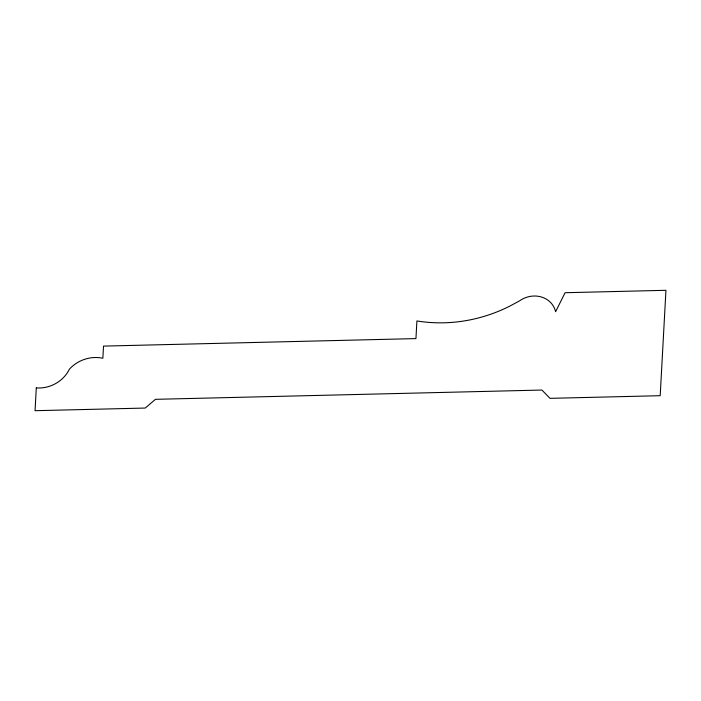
<?xml version="1.0" encoding="UTF-8"?>
<svg xmlns="http://www.w3.org/2000/svg" width="701" height="701" viewBox="0 0 701 701"><rect width="100%" height="100%" fill="white"/><g stroke="black" fill="none" stroke-linecap="round" stroke-linejoin="round"><path stroke-width="1.05" d="M36.294 387.907L35.05 410.698L145.238 408.052L155.456 399.325L541.908 390.045L550.005 398.343L660.193 395.697L665.95 290.302L565.076 292.72L555.595 311.735A23.624 21.293 -23.7 0 0 519.59 300.843L510.486 305.759A140.883 126.942 -23.7 0 1 416.911 320.944L415.938 338.601L103.52 346.101L102.854 358.255A32.667 29.433 -23.7 0 0 69.373 369.217A31.563 28.434 -23.7 0 1 36.294 387.907"/></g></svg>
